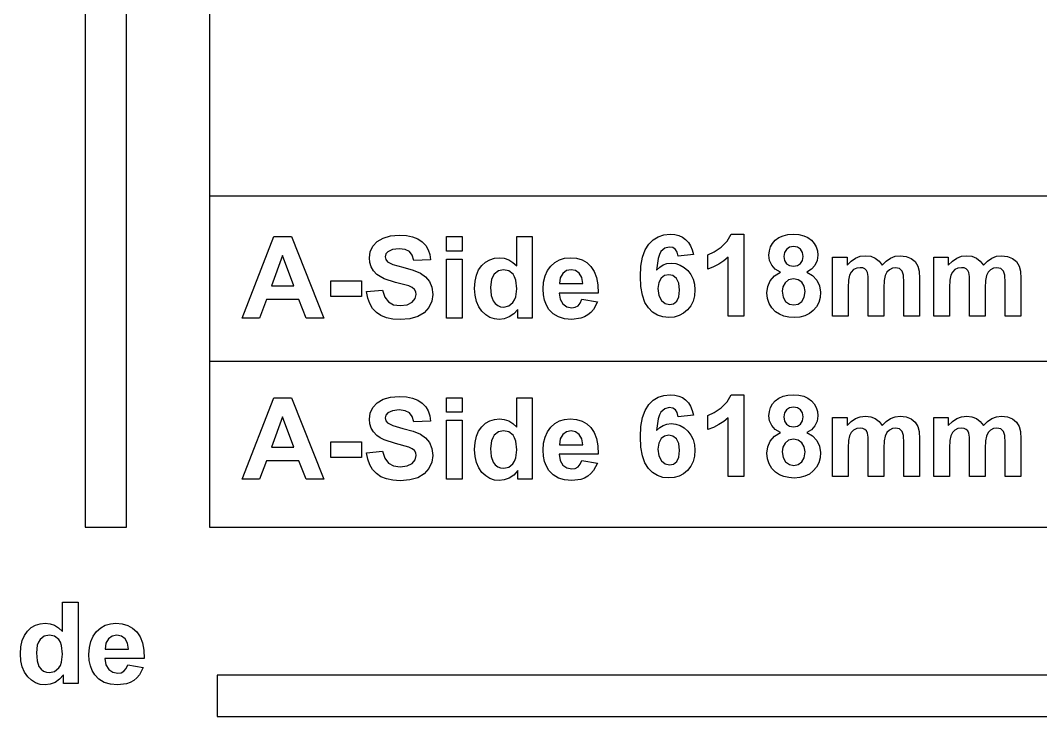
# Model space of a CAD drawing. Header units: metres. Extents: x 298 to 6408, y -126 to 1371.
# Drawn here: x 1237.1 to 1729.3, y -96.1 to 239.9 of the extents above; entities that cross this region are included whole.
import ezdxf

# ---------------------------------------------------------------- set-up
doc = ezdxf.new("R2010")
doc.units = ezdxf.units.M

msp = doc.modelspace()

# ---------------------------------------------------------------- linework, layer by layer
at = {"layer": '618mm x 80mm'}
for p, q in [((1540.27, 131.9), (1542.42, 133.99)), ((1542.42, 133.99), (1544.87, 135.48)), ((1544.87, 135.48), (1547.61, 136.37)), ((1547.61, 136.37), (1550.66, 136.67)), ((1550.66, 136.67), (1552.8, 136.52)), ((1552.8, 136.52), (1554.75, 136.05)), ((1554.75, 136.05), (1556.51, 135.26)), ((1556.51, 135.26), (1558.08, 134.16)), ((1558.08, 134.16), (1559.41, 132.77)), ((1575.26, 130.38), (1578.18, 133.3)), ((1578.18, 133.3), (1580.01, 136.67)), ((1580.01, 136.67), (1586.12, 136.67)), ((1586.12, 136.67), (1586.12, 97.18)), ((1600, 132.27), (1601.35, 133.8)), ((1601.35, 133.8), (1603.05, 135.06)), ((1603.05, 135.06), (1605.07, 135.95)), ((1605.07, 135.95), (1607.41, 136.49)), ((1607.41, 136.49), (1610.08, 136.67)), ((1610.08, 136.67), (1612.73, 136.49)), ((1612.73, 136.49), (1615.06, 135.95)), ((1615.06, 135.95), (1617.08, 135.06)), ((1617.08, 135.06), (1618.79, 133.8)), ((1618.79, 133.8), (1620.14, 132.27)), ((1537.28, 125.61), (1538.53, 129.13)), ((1538.53, 129.13), (1540.27, 131.9)), ((1546.16, 128.33), (1545.41, 126.97)), ((1548, 129.94), (1546.16, 128.33)), ((1550.2, 130.48), (1548, 129.94)), ((1551.83, 130.21), (1550.2, 130.48)), ((1553.13, 129.4), (1551.83, 130.21)), ((1554.04, 128.03), (1553.13, 129.4)), ((1554.52, 126.08), (1554.04, 128.03)), ((1559.41, 132.77), (1560.48, 131.09)), ((1560.48, 131.09), (1561.28, 129.13)), ((1561.28, 129.13), (1561.82, 126.88)), ((1568.85, 126.72), (1571.92, 128.12)), ((1571.92, 128.12), (1575.26, 130.38)), ((1598.28, 126.53), (1598.47, 128.64)), ((1598.47, 128.64), (1599.04, 130.55)), ((1599.04, 130.55), (1600, 132.27)), ((1606.7, 129.4), (1605.73, 127.91)), ((1608.21, 130.37), (1606.7, 129.4)), ((1610.16, 130.69), (1608.21, 130.37)), ((1612.05, 130.37), (1610.16, 130.69)), ((1613.53, 129.42), (1612.05, 130.37)), ((1614.48, 127.93), (1613.53, 129.42)), ((1620.14, 132.27), (1621.11, 130.55)), ((1621.11, 130.55), (1621.69, 128.64)), ((1621.69, 128.64), (1621.88, 126.53)), ((1536.53, 121.34), (1537.28, 125.61)), ((1544.82, 125.02), (1544.08, 119.4)), ((1545.41, 126.97), (1544.82, 125.02)), ((1561.82, 126.88), (1554.52, 126.08)), ((1568.85, 119.88), (1568.85, 126.72)), ((1576.43, 123.79), (1574.08, 122.23)), ((1578.58, 125.59), (1576.43, 123.79)), ((1578.58, 97.18), (1578.58, 125.59)), ((1598.61, 124.06), (1598.28, 126.53)), ((1599.6, 121.8), (1598.61, 124.06)), ((1605.73, 127.91), (1605.41, 125.99)), ((1605.41, 125.99), (1605.73, 123.99)), ((1605.73, 123.99), (1606.69, 122.48)), ((1613.51, 122.49), (1614.48, 124.01)), ((1614.8, 126.02), (1614.48, 127.93)), ((1614.48, 124.01), (1614.8, 126.02)), ((1621.53, 123.95), (1620.46, 121.66)), ((1621.88, 126.53), (1621.53, 123.95)), ((1628.99, 125.67), (1635.94, 125.67)), ((1628.99, 97.18), (1628.99, 125.67)), ((1635.94, 125.67), (1635.94, 121.78)), ((1635.94, 121.78), (1637.9, 123.77)), ((1637.9, 123.77), (1640.03, 125.18)), ((1640.03, 125.18), (1642.34, 126.03)), ((1642.34, 126.03), (1644.82, 126.32)), ((1644.82, 126.32), (1647.38, 126.04)), ((1647.38, 126.04), (1649.57, 125.19)), ((1649.57, 125.19), (1651.4, 123.77)), ((1651.4, 123.77), (1652.87, 121.78)), ((1652.87, 121.78), (1654.82, 123.77)), ((1654.82, 123.77), (1656.92, 125.19)), ((1656.92, 125.19), (1659.17, 126.04)), ((1659.17, 126.04), (1661.56, 126.32)), ((1661.56, 126.32), (1664.46, 126)), ((1664.46, 126), (1666.87, 125.04)), ((1666.87, 125.04), (1668.77, 123.47)), ((1668.77, 123.47), (1670.12, 121.3)), ((1677.85, 125.67), (1684.8, 125.67)), ((1677.85, 97.18), (1677.85, 125.67)), ((1684.8, 125.67), (1684.8, 121.78)), ((1684.8, 121.78), (1686.75, 123.77)), ((1686.75, 123.77), (1688.88, 125.18)), ((1688.88, 125.18), (1691.19, 126.03)), ((1691.19, 126.03), (1693.68, 126.32)), ((1693.68, 126.32), (1696.23, 126.04)), ((1696.23, 126.04), (1698.42, 125.19)), ((1698.42, 125.19), (1700.25, 123.77)), ((1700.25, 123.77), (1701.72, 121.78)), ((1701.72, 121.78), (1703.68, 123.77)), ((1703.68, 123.77), (1705.77, 125.19)), ((1705.77, 125.19), (1708.02, 126.04)), ((1708.02, 126.04), (1710.42, 126.32)), ((1710.42, 126.32), (1713.31, 126)), ((1713.31, 126), (1715.73, 125.04)), ((1715.73, 125.04), (1717.63, 123.47)), ((1717.63, 123.47), (1718.97, 121.3)), ((1536.28, 116.31), (1536.53, 121.34)), ((1544.08, 119.4), (1545.58, 120.85)), ((1545.58, 120.85), (1547.24, 121.89)), ((1547.24, 121.89), (1549.08, 122.51)), ((1549.08, 122.51), (1551.09, 122.72)), ((1551.09, 122.72), (1553.36, 122.5)), ((1553.36, 122.5), (1555.47, 121.82)), ((1555.47, 121.82), (1557.41, 120.7)), ((1557.41, 120.7), (1559.17, 119.13)), ((1559.17, 119.13), (1560.65, 117.2)), ((1571.56, 120.93), (1568.85, 119.88)), ((1574.08, 122.23), (1571.56, 120.93)), ((1601.33, 119.87), (1599.6, 121.8)), ((1600.91, 116.65), (1603.86, 118.4)), ((1603.86, 118.4), (1601.33, 119.87)), ((1606.69, 122.48), (1608.17, 121.53)), ((1608.17, 121.53), (1610.08, 121.22)), ((1610.08, 121.22), (1612.01, 121.54)), ((1612.01, 121.54), (1613.51, 122.49)), ((1618.75, 119.78), (1616.47, 118.4)), ((1616.47, 118.4), (1619.35, 116.79)), ((1620.46, 121.66), (1618.75, 119.78)), ((1637.94, 118.46), (1637.14, 116.9)), ((1639.13, 119.61), (1637.94, 118.46)), ((1640.62, 120.31), (1639.13, 119.61)), ((1642.27, 120.55), (1640.62, 120.31)), ((1643.57, 120.4), (1642.27, 120.55)), ((1644.57, 119.96), (1643.57, 120.4)), ((1645.3, 119.21), (1644.57, 119.96)), ((1645.81, 118.16), (1645.3, 119.21)), ((1646.12, 116.22), (1645.81, 118.16)), ((1655.18, 118.39), (1654.37, 116.75)), ((1656.38, 119.58), (1655.18, 118.39)), ((1657.83, 120.31), (1656.38, 119.58)), ((1659.36, 120.55), (1657.83, 120.31)), ((1661.25, 120.15), (1659.36, 120.55)), ((1662.58, 118.94), (1661.25, 120.15)), ((1663.17, 116.95), (1662.58, 118.94)), ((1670.12, 121.3), (1670.7, 118.91)), ((1670.7, 118.91), (1670.9, 115.4)), ((1686.79, 118.46), (1685.99, 116.9)), ((1687.99, 119.61), (1686.79, 118.46)), ((1689.47, 120.31), (1687.99, 119.61)), ((1691.13, 120.55), (1689.47, 120.31)), ((1692.42, 120.4), (1691.13, 120.55)), ((1693.42, 119.96), (1692.42, 120.4)), ((1694.15, 119.21), (1693.42, 119.96)), ((1694.67, 118.16), (1694.15, 119.21)), ((1694.97, 116.22), (1694.67, 118.16)), ((1704.04, 118.39), (1703.23, 116.75)), ((1705.24, 119.58), (1704.04, 118.39)), ((1706.68, 120.31), (1705.24, 119.58)), ((1708.22, 120.55), (1706.68, 120.31)), ((1710.11, 120.15), (1708.22, 120.55)), ((1711.44, 118.94), (1710.11, 120.15)), ((1712.02, 116.95), (1711.44, 118.94)), ((1718.97, 121.3), (1719.56, 118.91)), ((1719.56, 118.91), (1719.75, 115.4)), ((1536.52, 111.41), (1536.28, 116.31)), ((1545.1, 113.36), (1544.73, 110.43)), ((1546.23, 115.47), (1545.1, 113.36)), ((1547.9, 116.74), (1546.23, 115.47)), ((1549.91, 117.17), (1547.9, 116.74)), ((1551.97, 116.72), (1549.91, 117.17)), ((1553.66, 115.38), (1551.97, 116.72)), ((1554.79, 113.09), (1553.66, 115.38)), ((1560.65, 117.2), (1561.7, 115.01)), ((1561.7, 115.01), (1562.33, 112.56)), ((1597.68, 111.48), (1598.87, 114.28)), ((1598.87, 114.28), (1600.91, 116.65)), ((1606.07, 113.28), (1605.05, 111.29)), ((1607.78, 114.71), (1606.07, 113.28)), ((1610.19, 115.18), (1607.78, 114.71)), ((1612.37, 114.76), (1610.19, 115.18)), ((1614.13, 113.51), (1612.37, 114.76)), ((1615.3, 111.56), (1614.13, 113.51)), ((1619.35, 116.79), (1621.44, 114.57)), ((1621.44, 114.57), (1622.72, 111.85)), ((1636.68, 114.55), (1636.53, 111.03)), ((1637.14, 116.9), (1636.68, 114.55)), ((1646.22, 112.8), (1646.12, 116.22)), ((1653.91, 114.35), (1653.76, 110.86)), ((1654.37, 116.75), (1653.91, 114.35)), ((1663.36, 113.47), (1663.17, 116.95)), ((1663.36, 97.18), (1663.36, 113.47)), ((1670.9, 115.4), (1670.9, 97.18)), ((1685.54, 114.55), (1685.39, 111.03)), ((1685.99, 116.9), (1685.54, 114.55)), ((1695.07, 112.8), (1694.97, 116.22)), ((1702.76, 114.35), (1702.61, 110.86)), ((1703.23, 116.75), (1702.76, 114.35)), ((1712.21, 113.47), (1712.02, 116.95)), ((1712.21, 97.18), (1712.21, 113.47)), ((1719.75, 115.4), (1719.75, 97.18)), ((1537.24, 107.25), (1536.52, 111.41)), ((1544.73, 110.43), (1545.15, 107.18)), ((1555.16, 109.76), (1554.79, 113.09)), ((1554.82, 106.56), (1555.16, 109.76)), ((1562.54, 109.84), (1562.32, 106.98)), ((1562.33, 112.56), (1562.54, 109.84)), ((1597.28, 108.42), (1597.68, 111.48)), ((1597.55, 105.68), (1597.28, 108.42)), ((1605.05, 111.29), (1604.71, 109.15)), ((1604.71, 109.15), (1605.11, 106.38)), ((1615.69, 109.07), (1615.3, 111.56)), ((1615.31, 106.27), (1615.69, 109.07)), ((1622.72, 111.85), (1623.15, 108.74)), ((1623.15, 108.74), (1622.93, 106.15)), ((1636.53, 111.03), (1636.53, 97.18)), ((1646.22, 97.18), (1646.22, 112.8)), ((1653.76, 110.86), (1653.76, 97.18)), ((1685.39, 111.03), (1685.39, 97.18)), ((1695.07, 97.18), (1695.07, 112.8)), ((1702.61, 110.86), (1702.61, 97.18)), ((1538.44, 103.82), (1537.24, 107.25)), ((1540.11, 101.14), (1538.44, 103.82)), ((1545.15, 107.18), (1546.42, 104.76)), ((1546.42, 104.76), (1548.23, 103.26)), ((1552.2, 103.17), (1553.77, 104.4)), ((1553.77, 104.4), (1554.82, 106.56)), ((1561.66, 104.41), (1560.55, 102.13)), ((1562.32, 106.98), (1561.66, 104.41)), ((1598.34, 103.25), (1597.55, 105.68)), ((1605.11, 106.38), (1606.31, 104.29)), ((1606.31, 104.29), (1608.11, 102.98)), ((1612.43, 102.97), (1614.16, 104.22)), ((1614.16, 104.22), (1615.31, 106.27)), ((1622.28, 103.81), (1621.19, 101.72)), ((1622.93, 106.15), (1622.28, 103.81)), ((1542.16, 99.11), (1540.11, 101.14)), ((1544.48, 97.67), (1542.16, 99.11)), ((1548.23, 103.26), (1550.28, 102.76)), ((1550.28, 102.76), (1552.2, 103.17)), ((1557.1, 98.56), (1554.96, 97.42)), ((1559, 100.16), (1557.1, 98.56)), ((1560.55, 102.13), (1559, 100.16)), ((1599.65, 101.12), (1598.34, 103.25)), ((1601.5, 99.3), (1599.65, 101.12)), ((1603.39, 98.07), (1601.5, 99.3)), ((1608.11, 102.98), (1610.29, 102.55)), ((1610.29, 102.55), (1612.43, 102.97)), ((1619.67, 99.89), (1617.79, 98.4)), ((1621.19, 101.72), (1619.67, 99.89)), ((1547.06, 96.8), (1544.48, 97.67)), ((1549.91, 96.51), (1547.06, 96.8)), ((1552.56, 96.74), (1549.91, 96.51)), ((1554.96, 97.42), (1552.56, 96.74)), ((1586.12, 97.18), (1578.58, 97.18)), ((1605.51, 97.19), (1603.39, 98.07)), ((1607.86, 96.66), (1605.51, 97.19)), ((1610.43, 96.48), (1607.86, 96.66)), ((1613.17, 96.7), (1610.43, 96.48)), ((1615.62, 97.34), (1613.17, 96.7)), ((1617.79, 98.4), (1615.62, 97.34)), ((1636.53, 97.18), (1628.99, 97.18)), ((1653.76, 97.18), (1646.22, 97.18)), ((1670.9, 97.18), (1663.36, 97.18)), ((1685.39, 97.18), (1677.85, 97.18)), ((1702.61, 97.18), (1695.07, 97.18)), ((1719.75, 97.18), (1712.21, 97.18)), ((1547.61, 58.94), (1550.66, 59.24)), ((1550.66, 59.24), (1552.8, 59.09)), ((1552.8, 59.09), (1554.75, 58.62)), ((1578.18, 55.87), (1580.01, 59.24)), ((1580.01, 59.24), (1586.12, 59.24)), ((1586.12, 59.24), (1586.12, 19.75)), ((1607.41, 59.06), (1610.08, 59.24)), ((1610.08, 59.24), (1612.73, 59.06)), ((1538.53, 51.7), (1540.27, 54.47)), ((1540.27, 54.47), (1542.42, 56.56)), ((1542.42, 56.56), (1544.87, 58.05)), ((1544.87, 58.05), (1547.61, 58.94)), ((1554.75, 58.62), (1556.51, 57.83)), ((1556.51, 57.83), (1558.08, 56.73)), ((1558.08, 56.73), (1559.41, 55.34)), ((1559.41, 55.34), (1560.48, 53.66)), ((1575.26, 52.95), (1578.18, 55.87)), ((1599.04, 53.12), (1600, 54.84)), ((1600, 54.84), (1601.35, 56.37)), ((1601.35, 56.37), (1603.05, 57.63)), ((1603.05, 57.63), (1605.07, 58.52)), ((1605.07, 58.52), (1607.41, 59.06)), ((1612.73, 59.06), (1615.06, 58.52)), ((1615.06, 58.52), (1617.08, 57.63)), ((1617.08, 57.63), (1618.79, 56.37)), ((1618.79, 56.37), (1620.14, 54.84)), ((1620.14, 54.84), (1621.11, 53.12)), ((1537.28, 48.18), (1538.53, 51.7)), ((1545.41, 49.54), (1544.82, 47.59)), ((1546.16, 50.9), (1545.41, 49.54)), ((1548, 52.51), (1546.16, 50.9)), ((1550.2, 53.05), (1548, 52.51)), ((1551.83, 52.78), (1550.2, 53.05)), ((1553.13, 51.97), (1551.83, 52.78)), ((1554.04, 50.6), (1553.13, 51.97)), ((1554.52, 48.65), (1554.04, 50.6)), ((1561.82, 49.45), (1554.52, 48.65)), ((1560.48, 53.66), (1561.28, 51.7)), ((1561.28, 51.7), (1561.82, 49.45)), ((1568.85, 49.29), (1571.92, 50.69)), ((1568.85, 42.45), (1568.85, 49.29)), ((1571.92, 50.69), (1575.26, 52.95)), ((1598.28, 49.1), (1598.47, 51.21)), ((1598.47, 51.21), (1599.04, 53.12)), ((1605.73, 50.48), (1605.41, 48.56)), ((1606.7, 51.97), (1605.73, 50.48)), ((1608.21, 52.94), (1606.7, 51.97)), ((1610.16, 53.26), (1608.21, 52.94)), ((1612.05, 52.94), (1610.16, 53.26)), ((1613.53, 51.99), (1612.05, 52.94)), ((1614.48, 50.5), (1613.53, 51.99)), ((1614.8, 48.59), (1614.48, 50.5)), ((1621.11, 53.12), (1621.69, 51.21)), ((1621.69, 51.21), (1621.88, 49.1)), ((1536.53, 43.91), (1537.28, 48.18)), ((1544.82, 47.59), (1544.08, 41.97)), ((1545.58, 43.42), (1547.24, 44.46)), ((1547.24, 44.46), (1549.08, 45.08)), ((1549.08, 45.08), (1551.09, 45.29)), ((1551.09, 45.29), (1553.36, 45.07)), ((1553.36, 45.07), (1555.47, 44.39)), ((1555.47, 44.39), (1557.41, 43.27)), ((1574.08, 44.8), (1571.56, 43.5)), ((1576.43, 46.36), (1574.08, 44.8)), ((1578.58, 48.16), (1576.43, 46.36)), ((1578.58, 19.75), (1578.58, 48.16)), ((1598.61, 46.63), (1598.28, 49.1)), ((1599.6, 44.37), (1598.61, 46.63)), ((1601.33, 42.44), (1599.6, 44.37)), ((1605.41, 48.56), (1605.73, 46.56)), ((1605.73, 46.56), (1606.69, 45.05)), ((1606.69, 45.05), (1608.17, 44.1)), ((1612.01, 44.11), (1613.51, 45.06)), ((1613.51, 45.06), (1614.48, 46.58)), ((1614.48, 46.58), (1614.8, 48.59)), ((1621.53, 46.52), (1620.46, 44.23)), ((1621.88, 49.1), (1621.53, 46.52)), ((1628.99, 48.24), (1635.94, 48.24)), ((1628.99, 19.75), (1628.99, 48.24)), ((1635.94, 48.24), (1635.94, 44.35)), ((1635.94, 44.35), (1637.9, 46.34)), ((1637.9, 46.34), (1640.03, 47.75)), ((1640.03, 47.75), (1642.34, 48.6)), ((1642.34, 48.6), (1644.82, 48.89)), ((1644.82, 48.89), (1647.38, 48.61)), ((1647.38, 48.61), (1649.57, 47.76)), ((1649.57, 47.76), (1651.4, 46.34)), ((1651.4, 46.34), (1652.87, 44.35)), ((1652.87, 44.35), (1654.82, 46.34)), ((1654.82, 46.34), (1656.92, 47.76)), ((1656.92, 47.76), (1659.17, 48.61)), ((1659.17, 48.61), (1661.56, 48.89)), ((1661.56, 48.89), (1664.46, 48.57)), ((1664.46, 48.57), (1666.87, 47.61)), ((1666.87, 47.61), (1668.77, 46.04)), ((1668.77, 46.04), (1670.12, 43.87)), ((1677.85, 48.24), (1684.8, 48.24)), ((1677.85, 19.75), (1677.85, 48.24)), ((1684.8, 48.24), (1684.8, 44.35)), ((1684.8, 44.35), (1686.75, 46.34)), ((1686.75, 46.34), (1688.88, 47.75)), ((1688.88, 47.75), (1691.19, 48.6)), ((1691.19, 48.6), (1693.68, 48.89)), ((1693.68, 48.89), (1696.23, 48.61)), ((1696.23, 48.61), (1698.42, 47.76)), ((1698.42, 47.76), (1700.25, 46.34)), ((1700.25, 46.34), (1701.72, 44.35)), ((1701.72, 44.35), (1703.68, 46.34)), ((1703.68, 46.34), (1705.77, 47.76)), ((1705.77, 47.76), (1708.02, 48.61)), ((1708.02, 48.61), (1710.42, 48.89)), ((1710.42, 48.89), (1713.31, 48.57)), ((1713.31, 48.57), (1715.73, 47.61)), ((1715.73, 47.61), (1717.63, 46.04)), ((1717.63, 46.04), (1718.97, 43.87)), ((1536.28, 38.88), (1536.53, 43.91)), ((1544.08, 41.97), (1545.58, 43.42)), ((1549.91, 39.74), (1547.9, 39.31)), ((1551.97, 39.29), (1549.91, 39.74)), ((1557.41, 43.27), (1559.17, 41.7)), ((1559.17, 41.7), (1560.65, 39.77)), ((1560.65, 39.77), (1561.7, 37.58)), ((1571.56, 43.5), (1568.85, 42.45)), ((1600.91, 39.22), (1603.86, 40.97)), ((1603.86, 40.97), (1601.33, 42.44)), ((1608.17, 44.1), (1610.08, 43.79)), ((1610.08, 43.79), (1612.01, 44.11)), ((1618.75, 42.35), (1616.47, 40.97)), ((1616.47, 40.97), (1619.35, 39.36)), ((1620.46, 44.23), (1618.75, 42.35)), ((1637.14, 39.47), (1636.68, 37.12)), ((1637.94, 41.03), (1637.14, 39.47)), ((1639.13, 42.18), (1637.94, 41.03)), ((1640.62, 42.88), (1639.13, 42.18)), ((1642.27, 43.12), (1640.62, 42.88)), ((1643.57, 42.97), (1642.27, 43.12)), ((1644.57, 42.53), (1643.57, 42.97)), ((1645.3, 41.78), (1644.57, 42.53)), ((1645.81, 40.73), (1645.3, 41.78)), ((1646.12, 38.79), (1645.81, 40.73)), ((1655.18, 40.96), (1654.37, 39.32)), ((1656.38, 42.15), (1655.18, 40.96)), ((1657.83, 42.88), (1656.38, 42.15)), ((1659.36, 43.12), (1657.83, 42.88)), ((1661.25, 42.72), (1659.36, 43.12)), ((1662.58, 41.51), (1661.25, 42.72)), ((1663.17, 39.52), (1662.58, 41.51)), ((1663.36, 36.04), (1663.17, 39.52)), ((1670.12, 43.87), (1670.7, 41.48)), ((1670.7, 41.48), (1670.9, 37.97)), ((1685.99, 39.47), (1685.54, 37.12)), ((1686.79, 41.03), (1685.99, 39.47)), ((1687.99, 42.18), (1686.79, 41.03)), ((1689.47, 42.88), (1687.99, 42.18)), ((1691.13, 43.12), (1689.47, 42.88)), ((1692.42, 42.97), (1691.13, 43.12)), ((1693.42, 42.53), (1692.42, 42.97)), ((1694.15, 41.78), (1693.42, 42.53)), ((1694.67, 40.73), (1694.15, 41.78)), ((1694.97, 38.79), (1694.67, 40.73)), ((1704.04, 40.96), (1703.23, 39.32)), ((1705.24, 42.15), (1704.04, 40.96)), ((1706.68, 42.88), (1705.24, 42.15)), ((1708.22, 43.12), (1706.68, 42.88)), ((1710.11, 42.72), (1708.22, 43.12)), ((1711.44, 41.51), (1710.11, 42.72)), ((1712.02, 39.52), (1711.44, 41.51)), ((1712.21, 36.04), (1712.02, 39.52)), ((1718.97, 43.87), (1719.56, 41.48)), ((1719.56, 41.48), (1719.75, 37.97)), ((1536.52, 33.98), (1536.28, 38.88)), ((1545.1, 35.93), (1544.73, 33)), ((1546.23, 38.04), (1545.1, 35.93)), ((1547.9, 39.31), (1546.23, 38.04)), ((1553.66, 37.95), (1551.97, 39.29)), ((1554.79, 35.66), (1553.66, 37.95)), ((1555.16, 32.33), (1554.79, 35.66)), ((1561.7, 37.58), (1562.33, 35.13)), ((1562.33, 35.13), (1562.54, 32.41)), ((1597.68, 34.05), (1598.87, 36.85)), ((1598.87, 36.85), (1600.91, 39.22)), ((1606.07, 35.85), (1605.05, 33.86)), ((1607.78, 37.28), (1606.07, 35.85)), ((1610.19, 37.75), (1607.78, 37.28)), ((1612.37, 37.33), (1610.19, 37.75)), ((1614.13, 36.08), (1612.37, 37.33)), ((1615.3, 34.13), (1614.13, 36.08)), ((1619.35, 39.36), (1621.44, 37.14)), ((1621.44, 37.14), (1622.72, 34.42)), ((1636.68, 37.12), (1636.53, 33.6)), ((1646.22, 35.37), (1646.12, 38.79)), ((1646.22, 19.75), (1646.22, 35.37)), ((1653.91, 36.92), (1653.76, 33.43)), ((1654.37, 39.32), (1653.91, 36.92)), ((1663.36, 19.75), (1663.36, 36.04)), ((1670.9, 37.97), (1670.9, 19.75)), ((1685.54, 37.12), (1685.39, 33.6)), ((1695.07, 35.37), (1694.97, 38.79)), ((1695.07, 19.75), (1695.07, 35.37)), ((1702.76, 36.92), (1702.61, 33.43)), ((1703.23, 39.32), (1702.76, 36.92)), ((1712.21, 19.75), (1712.21, 36.04)), ((1719.75, 37.97), (1719.75, 19.75)), ((1537.24, 29.82), (1536.52, 33.98)), ((1538.44, 26.39), (1537.24, 29.82)), ((1544.73, 33), (1545.15, 29.75)), ((1545.15, 29.75), (1546.42, 27.33)), ((1554.82, 29.13), (1555.16, 32.33)), ((1562.32, 29.55), (1561.66, 26.98)), ((1562.54, 32.41), (1562.32, 29.55)), ((1597.28, 30.99), (1597.68, 34.05)), ((1597.55, 28.25), (1597.28, 30.99)), ((1605.05, 33.86), (1604.71, 31.72)), ((1604.71, 31.72), (1605.11, 28.95)), ((1615.69, 31.64), (1615.3, 34.13)), ((1615.31, 28.84), (1615.69, 31.64)), ((1622.72, 34.42), (1623.15, 31.31)), ((1623.15, 31.31), (1622.93, 28.72)), ((1636.53, 33.6), (1636.53, 19.75)), ((1653.76, 33.43), (1653.76, 19.75)), ((1685.39, 33.6), (1685.39, 19.75)), ((1702.61, 33.43), (1702.61, 19.75)), ((1540.11, 23.71), (1538.44, 26.39)), ((1546.42, 27.33), (1548.23, 25.83)), ((1548.23, 25.83), (1550.28, 25.33)), ((1550.28, 25.33), (1552.2, 25.74)), ((1552.2, 25.74), (1553.77, 26.97)), ((1553.77, 26.97), (1554.82, 29.13)), ((1560.55, 24.7), (1559, 22.73)), ((1561.66, 26.98), (1560.55, 24.7)), ((1598.34, 25.82), (1597.55, 28.25)), ((1599.65, 23.69), (1598.34, 25.82)), ((1605.11, 28.95), (1606.31, 26.86)), ((1606.31, 26.86), (1608.11, 25.55)), ((1608.11, 25.55), (1610.29, 25.12)), ((1610.29, 25.12), (1612.43, 25.54)), ((1612.43, 25.54), (1614.16, 26.79)), ((1614.16, 26.79), (1615.31, 28.84)), ((1622.28, 26.38), (1621.19, 24.29)), ((1622.93, 28.72), (1622.28, 26.38)), ((1542.16, 21.68), (1540.11, 23.71)), ((1544.48, 20.24), (1542.16, 21.68)), ((1547.06, 19.37), (1544.48, 20.24)), ((1554.96, 19.99), (1552.56, 19.31)), ((1557.1, 21.13), (1554.96, 19.99)), ((1559, 22.73), (1557.1, 21.13)), ((1586.12, 19.75), (1578.58, 19.75)), ((1601.5, 21.87), (1599.65, 23.69)), ((1603.39, 20.64), (1601.5, 21.87)), ((1605.51, 19.76), (1603.39, 20.64)), ((1607.86, 19.23), (1605.51, 19.76)), ((1615.62, 19.91), (1613.17, 19.27)), ((1617.79, 20.97), (1615.62, 19.91)), ((1619.67, 22.46), (1617.79, 20.97)), ((1621.19, 24.29), (1619.67, 22.46)), ((1636.53, 19.75), (1628.99, 19.75)), ((1653.76, 19.75), (1646.22, 19.75)), ((1670.9, 19.75), (1663.36, 19.75)), ((1685.39, 19.75), (1677.85, 19.75)), ((1702.61, 19.75), (1695.07, 19.75)), ((1719.75, 19.75), (1712.21, 19.75)), ((1549.91, 19.08), (1547.06, 19.37)), ((1552.56, 19.31), (1549.91, 19.08)), ((1610.43, 19.05), (1607.86, 19.23)), ((1613.17, 19.27), (1610.43, 19.05))]:
    msp.add_line(p, q, dxfattribs=at)
at = {"layer": 'A-Side'}
for p, q in [((1344.13, 96.22), (1359.45, 135.55)), ((1359.45, 135.55), (1367.85, 135.55)), ((1367.85, 135.55), (1383.6, 96.22)), ((1407.22, 130.87), (1409.3, 133.17)), ((1409.3, 133.17), (1412.13, 134.85)), ((1412.13, 134.85), (1415.67, 135.88)), ((1415.67, 135.88), (1419.87, 136.22)), ((1419.87, 136.22), (1423.34, 136.01)), ((1423.34, 136.01), (1426.36, 135.41)), ((1426.36, 135.41), (1428.92, 134.39)), ((1428.92, 134.39), (1431.02, 132.97)), ((1431.02, 132.97), (1432.66, 131.21)), ((1442.7, 128.57), (1442.7, 135.55)), ((1442.7, 135.55), (1450.24, 135.55)), ((1450.24, 135.55), (1450.24, 128.57)), ((1476.56, 121.38), (1476.56, 135.55)), ((1476.56, 135.55), (1484.09, 135.55)), ((1484.09, 135.55), (1484.09, 96.22)), ((1405.52, 125.25), (1405.94, 128.15)), ((1405.94, 128.15), (1407.22, 130.87)), ((1414.37, 128.22), (1413.42, 127.16)), ((1416.7, 129.29), (1414.37, 128.22)), ((1419.79, 129.64), (1416.7, 129.29)), ((1422.72, 129.31), (1419.79, 129.64)), ((1424.82, 128.32), (1422.72, 129.31)), ((1426.2, 126.56), (1424.82, 128.32)), ((1432.66, 131.21), (1433.87, 129.18)), ((1433.87, 129.18), (1434.63, 126.88)), ((1450.24, 128.57), (1442.7, 128.57)), ((1363.56, 126.37), (1358.25, 111.78)), ((1368.98, 111.78), (1363.56, 126.37)), ((1405.74, 123), (1405.52, 125.25)), ((1413.42, 127.16), (1413.11, 125.78)), ((1413.11, 125.78), (1413.4, 124.49)), ((1413.4, 124.49), (1414.29, 123.39)), ((1414.29, 123.39), (1416.86, 122.11)), ((1427, 123.96), (1426.2, 126.56)), ((1434.95, 124.31), (1427, 123.96)), ((1434.63, 126.88), (1434.95, 124.31)), ((1442.7, 96.22), (1442.7, 124.71)), ((1442.7, 124.71), (1450.24, 124.71)), ((1450.24, 124.71), (1450.24, 96.22)), ((1459.68, 121.58), (1461.5, 123.23)), ((1461.5, 123.23), (1463.54, 124.41)), ((1463.54, 124.41), (1465.8, 125.12)), ((1465.8, 125.12), (1468.29, 125.35)), ((1468.29, 125.35), (1470.6, 125.1)), ((1470.6, 125.1), (1472.75, 124.36)), ((1472.75, 124.36), (1474.73, 123.12)), ((1474.73, 123.12), (1476.56, 121.38)), ((1493.03, 121.34), (1495, 123.1)), ((1495, 123.1), (1497.22, 124.35)), ((1497.22, 124.35), (1499.68, 125.1)), ((1499.68, 125.1), (1502.39, 125.35)), ((1502.39, 125.35), (1505.4, 125.09)), ((1505.4, 125.09), (1508.08, 124.3)), ((1508.08, 124.3), (1510.42, 122.99)), ((1406.42, 120.93), (1405.74, 123)), ((1407.55, 119.04), (1406.42, 120.93)), ((1409.14, 117.33), (1407.55, 119.04)), ((1416.86, 122.11), (1421.59, 120.76)), ((1421.59, 120.76), (1426.63, 119.37)), ((1426.63, 119.37), (1430.16, 117.93)), ((1457.13, 116.95), (1458.19, 119.48)), ((1458.19, 119.48), (1459.68, 121.58)), ((1467.81, 119.05), (1465.78, 117.45)), ((1470.28, 119.58), (1467.81, 119.05)), ((1472.79, 119.04), (1470.28, 119.58)), ((1474.81, 117.42), (1472.79, 119.04)), ((1490.25, 116.56), (1491.41, 119.14)), ((1491.41, 119.14), (1493.03, 121.34)), ((1500.59, 119.14), (1498.77, 117.79)), ((1502.85, 119.58), (1500.59, 119.14)), ((1504.98, 119.16), (1502.85, 119.58)), ((1506.76, 117.88), (1504.98, 119.16)), ((1510.42, 122.99), (1512.42, 121.15)), ((1512.42, 121.15), (1514.02, 118.78)), ((1514.02, 118.78), (1515.14, 115.84)), ((1386.9, 106.71), (1386.9, 114.25)), ((1386.9, 114.25), (1401.71, 114.25)), ((1401.71, 114.25), (1401.71, 106.71)), ((1410.66, 116.22), (1409.14, 117.33)), ((1412.67, 115.2), (1410.66, 116.22)), ((1418.1, 113.44), (1412.67, 115.2)), ((1424.46, 111.72), (1418.1, 113.44)), ((1430.16, 117.93), (1432.63, 116.2)), ((1432.63, 116.2), (1434.5, 113.94)), ((1434.5, 113.94), (1435.68, 111.1)), ((1456.27, 110.57), (1456.49, 113.97)), ((1456.49, 113.97), (1457.13, 116.95)), ((1464.43, 114.79), (1463.97, 111.08)), ((1464.99, 116.25), (1464.43, 114.79)), ((1465.78, 117.45), (1464.99, 116.25)), ((1475.59, 116.17), (1474.81, 117.42)), ((1476.14, 114.58), (1475.59, 116.17)), ((1476.58, 110.36), (1476.14, 114.58)), ((1489.33, 110.25), (1489.56, 113.6)), ((1489.56, 113.6), (1490.25, 116.56)), ((1497.57, 115.67), (1497.19, 112.9)), ((1498.77, 117.79), (1497.57, 115.67)), ((1507.99, 115.78), (1506.76, 117.88)), ((1508.45, 112.9), (1507.99, 115.78)), ((1515.14, 115.84), (1515.78, 112.34)), ((1358.25, 111.78), (1368.98, 111.78)), ((1404.09, 109.01), (1411.82, 109.77)), ((1404.68, 105.91), (1404.09, 109.01)), ((1411.82, 109.77), (1412.88, 106.39)), ((1426.19, 110.94), (1424.46, 111.72)), ((1427.31, 110.02), (1426.19, 110.94)), ((1427.93, 108.94), (1427.31, 110.02)), ((1428.13, 107.65), (1427.93, 108.94)), ((1435.68, 111.1), (1436.07, 107.67)), ((1456.49, 107.22), (1456.27, 110.57)), ((1463.97, 111.08), (1464.29, 107.15)), ((1476.13, 106.5), (1476.58, 110.36)), ((1489.5, 107.41), (1489.33, 110.25)), ((1515.94, 108.29), (1497.05, 108.29)), ((1497.05, 108.29), (1497.55, 105.31)), ((1497.19, 112.9), (1508.45, 112.9)), ((1515.78, 112.34), (1515.94, 108.29)), ((1355.8, 105.15), (1352.56, 96.22)), ((1371.53, 105.15), (1355.8, 105.15)), ((1374.96, 96.22), (1371.53, 105.15)), ((1401.71, 106.71), (1386.9, 106.71)), ((1405.68, 103.2), (1404.68, 105.91)), ((1412.88, 106.39), (1414.65, 104.05)), ((1414.65, 104.05), (1417.16, 102.68)), ((1423.77, 102.63), (1426.19, 103.85)), ((1426.19, 103.85), (1427.65, 105.61)), ((1427.65, 105.61), (1428.13, 107.65)), ((1435.6, 104.4), (1434.19, 101.34)), ((1436.07, 107.67), (1435.6, 104.4)), ((1457.15, 104.27), (1456.49, 107.22)), ((1458.24, 101.7), (1457.15, 104.27)), ((1464.29, 107.15), (1465.23, 104.48)), ((1465.23, 104.48), (1466.24, 103.19)), ((1472.74, 102.08), (1474.76, 103.74)), ((1474.76, 103.74), (1475.56, 104.99)), ((1475.56, 104.99), (1476.13, 106.5)), ((1490.03, 104.83), (1489.5, 107.41)), ((1490.91, 102.5), (1490.03, 104.83)), ((1497.55, 105.31), (1498.88, 103.07)), ((1506.2, 102.17), (1507.26, 103.43)), ((1507.26, 103.43), (1508.02, 105.29)), ((1508.02, 105.29), (1515.54, 104.02)), ((1515.54, 104.02), (1513.67, 100.39)), ((1407.07, 100.89), (1405.68, 103.2)), ((1408.87, 98.97), (1407.07, 100.89)), ((1411.08, 97.46), (1408.87, 98.97)), ((1417.16, 102.68), (1420.4, 102.23)), ((1420.4, 102.23), (1423.77, 102.63)), ((1431.93, 98.77), (1428.88, 96.96)), ((1434.19, 101.34), (1431.93, 98.77)), ((1459.77, 99.53), (1458.24, 101.7)), ((1461.61, 97.8), (1459.77, 99.53)), ((1466.24, 103.19), (1467.42, 102.27)), ((1467.42, 102.27), (1468.79, 101.71)), ((1468.79, 101.71), (1470.33, 101.53)), ((1470.33, 101.53), (1472.74, 102.08)), ((1477.09, 100.4), (1475.19, 98.27)), ((1477.09, 96.22), (1477.09, 100.4)), ((1492.14, 100.43), (1490.91, 102.5)), ((1494.17, 98.31), (1492.14, 100.43)), ((1498.88, 103.07), (1500.83, 101.67)), ((1500.83, 101.67), (1503.22, 101.21)), ((1503.22, 101.21), (1504.85, 101.45)), ((1504.85, 101.45), (1506.2, 102.17)), ((1512.42, 98.94), (1510.96, 97.73)), ((1513.67, 100.39), (1512.42, 98.94)), ((1352.56, 96.22), (1344.13, 96.22)), ((1383.6, 96.22), (1374.96, 96.22)), ((1413.73, 96.38), (1411.08, 97.46)), ((1416.81, 95.74), (1413.73, 96.38)), ((1420.32, 95.52), (1416.81, 95.74)), ((1425.03, 95.88), (1420.32, 95.52)), ((1428.88, 96.96), (1425.03, 95.88)), ((1450.24, 96.22), (1442.7, 96.22)), ((1463.63, 96.56), (1461.61, 97.8)), ((1465.82, 95.82), (1463.63, 96.56)), ((1468.19, 95.57), (1465.82, 95.82)), ((1470.59, 95.87), (1468.19, 95.57)), ((1472.97, 96.77), (1470.59, 95.87)), ((1475.19, 98.27), (1472.97, 96.77)), ((1484.09, 96.22), (1477.09, 96.22)), ((1496.68, 96.79), (1494.17, 98.31)), ((1499.67, 95.88), (1496.68, 96.79)), ((1503.14, 95.57), (1499.67, 95.88)), ((1507.44, 96.11), (1503.14, 95.57)), ((1509.3, 96.79), (1507.44, 96.11)), ((1510.96, 97.73), (1509.3, 96.79)), ((1344.13, 18.45), (1359.45, 57.78)), ((1359.45, 57.78), (1367.85, 57.78)), ((1367.85, 57.78), (1383.6, 18.45)), ((1407.22, 53.1), (1409.3, 55.4)), ((1409.3, 55.4), (1412.13, 57.08)), ((1412.13, 57.08), (1415.67, 58.11)), ((1415.67, 58.11), (1419.87, 58.45)), ((1419.87, 58.45), (1423.34, 58.24)), ((1423.34, 58.24), (1426.36, 57.64)), ((1426.36, 57.64), (1428.92, 56.62)), ((1428.92, 56.62), (1431.02, 55.2)), ((1431.02, 55.2), (1432.66, 53.44)), ((1442.7, 50.8), (1442.7, 57.78)), ((1442.7, 57.78), (1450.24, 57.78)), ((1450.24, 57.78), (1450.24, 50.8)), ((1476.56, 43.61), (1476.56, 57.78)), ((1476.56, 57.78), (1484.09, 57.78)), ((1484.09, 57.78), (1484.09, 18.45)), ((1405.52, 47.48), (1405.94, 50.38)), ((1405.94, 50.38), (1407.22, 53.1)), ((1413.42, 49.39), (1413.11, 48.01)), ((1414.37, 50.45), (1413.42, 49.39)), ((1416.7, 51.52), (1414.37, 50.45)), ((1419.79, 51.87), (1416.7, 51.52)), ((1422.72, 51.54), (1419.79, 51.87)), ((1424.82, 50.55), (1422.72, 51.54)), ((1426.2, 48.79), (1424.82, 50.55)), ((1432.66, 53.44), (1433.87, 51.41)), ((1433.87, 51.41), (1434.63, 49.11)), ((1450.24, 50.8), (1442.7, 50.8)), ((1363.56, 48.6), (1358.25, 34.01)), ((1368.98, 34.01), (1363.56, 48.6)), ((1405.74, 45.23), (1405.52, 47.48)), ((1406.42, 43.16), (1405.74, 45.23)), ((1413.11, 48.01), (1413.4, 46.72)), ((1413.4, 46.72), (1414.29, 45.62)), ((1414.29, 45.62), (1416.86, 44.34)), ((1416.86, 44.34), (1421.59, 42.99)), ((1427, 46.19), (1426.2, 48.79)), ((1434.95, 46.54), (1427, 46.19)), ((1434.63, 49.11), (1434.95, 46.54)), ((1442.7, 18.45), (1442.7, 46.94)), ((1442.7, 46.94), (1450.24, 46.94)), ((1450.24, 46.94), (1450.24, 18.45)), ((1459.68, 43.81), (1461.5, 45.46)), ((1461.5, 45.46), (1463.54, 46.64)), ((1463.54, 46.64), (1465.8, 47.35)), ((1465.8, 47.35), (1468.29, 47.58)), ((1468.29, 47.58), (1470.6, 47.33)), ((1470.6, 47.33), (1472.75, 46.59)), ((1472.75, 46.59), (1474.73, 45.35)), ((1474.73, 45.35), (1476.56, 43.61)), ((1493.03, 43.57), (1495, 45.33)), ((1495, 45.33), (1497.22, 46.58)), ((1497.22, 46.58), (1499.68, 47.33)), ((1499.68, 47.33), (1502.39, 47.58)), ((1502.39, 47.58), (1505.4, 47.32)), ((1505.4, 47.32), (1508.08, 46.53)), ((1508.08, 46.53), (1510.42, 45.22)), ((1510.42, 45.22), (1512.42, 43.38)), ((1407.55, 41.27), (1406.42, 43.16)), ((1409.14, 39.56), (1407.55, 41.27)), ((1410.66, 38.45), (1409.14, 39.56)), ((1421.59, 42.99), (1426.63, 41.6)), ((1426.63, 41.6), (1430.16, 40.16)), ((1430.16, 40.16), (1432.63, 38.43)), ((1457.13, 39.18), (1458.19, 41.71)), ((1458.19, 41.71), (1459.68, 43.81)), ((1465.78, 39.68), (1464.99, 38.48)), ((1467.81, 41.28), (1465.78, 39.68)), ((1470.28, 41.81), (1467.81, 41.28)), ((1472.79, 41.27), (1470.28, 41.81)), ((1474.81, 39.65), (1472.79, 41.27)), ((1475.59, 38.4), (1474.81, 39.65)), ((1490.25, 38.79), (1491.41, 41.37)), ((1491.41, 41.37), (1493.03, 43.57)), ((1498.77, 40.02), (1497.57, 37.9)), ((1500.59, 41.37), (1498.77, 40.02)), ((1502.85, 41.81), (1500.59, 41.37)), ((1504.98, 41.39), (1502.85, 41.81)), ((1506.76, 40.11), (1504.98, 41.39)), ((1507.99, 38.01), (1506.76, 40.11)), ((1512.42, 43.38), (1514.02, 41.01)), ((1514.02, 41.01), (1515.14, 38.07)), ((1386.9, 28.94), (1386.9, 36.48)), ((1386.9, 36.48), (1401.71, 36.48)), ((1401.71, 36.48), (1401.71, 28.94)), ((1412.67, 37.43), (1410.66, 38.45)), ((1418.1, 35.67), (1412.67, 37.43)), ((1424.46, 33.95), (1418.1, 35.67)), ((1432.63, 38.43), (1434.5, 36.17)), ((1434.5, 36.17), (1435.68, 33.33)), ((1456.27, 32.8), (1456.49, 36.2)), ((1456.49, 36.2), (1457.13, 39.18)), ((1464.43, 37.02), (1463.97, 33.31)), ((1464.99, 38.48), (1464.43, 37.02)), ((1476.14, 36.81), (1475.59, 38.4)), ((1476.58, 32.59), (1476.14, 36.81)), ((1489.33, 32.48), (1489.56, 35.83)), ((1489.56, 35.83), (1490.25, 38.79)), ((1497.57, 37.9), (1497.19, 35.13)), ((1497.19, 35.13), (1508.45, 35.13)), ((1508.45, 35.13), (1507.99, 38.01)), ((1515.14, 38.07), (1515.78, 34.57)), ((1515.78, 34.57), (1515.94, 30.52)), ((1358.25, 34.01), (1368.98, 34.01)), ((1404.09, 31.24), (1411.82, 32)), ((1404.68, 28.14), (1404.09, 31.24)), ((1411.82, 32), (1412.88, 28.62)), ((1426.19, 33.17), (1424.46, 33.95)), ((1427.31, 32.25), (1426.19, 33.17)), ((1427.93, 31.17), (1427.31, 32.25)), ((1427.65, 27.84), (1428.13, 29.88)), ((1428.13, 29.88), (1427.93, 31.17)), ((1436.07, 29.9), (1435.6, 26.63)), ((1435.68, 33.33), (1436.07, 29.9)), ((1456.49, 29.45), (1456.27, 32.8)), ((1463.97, 33.31), (1464.29, 29.38)), ((1476.13, 28.73), (1476.58, 32.59)), ((1489.5, 29.64), (1489.33, 32.48)), ((1490.03, 27.06), (1489.5, 29.64)), ((1515.94, 30.52), (1497.05, 30.52)), ((1497.05, 30.52), (1497.55, 27.54)), ((1355.8, 27.38), (1352.56, 18.45)), ((1371.53, 27.38), (1355.8, 27.38)), ((1374.96, 18.45), (1371.53, 27.38)), ((1401.71, 28.94), (1386.9, 28.94)), ((1405.68, 25.43), (1404.68, 28.14)), ((1407.07, 23.12), (1405.68, 25.43)), ((1412.88, 28.62), (1414.65, 26.28)), ((1414.65, 26.28), (1417.16, 24.91)), ((1417.16, 24.91), (1420.4, 24.46)), ((1420.4, 24.46), (1423.77, 24.86)), ((1423.77, 24.86), (1426.19, 26.08)), ((1426.19, 26.08), (1427.65, 27.84)), ((1435.6, 26.63), (1434.19, 23.57)), ((1457.15, 26.5), (1456.49, 29.45)), ((1458.24, 23.93), (1457.15, 26.5)), ((1464.29, 29.38), (1465.23, 26.71)), ((1465.23, 26.71), (1466.24, 25.42)), ((1466.24, 25.42), (1467.42, 24.5)), ((1472.74, 24.31), (1474.76, 25.97)), ((1474.76, 25.97), (1475.56, 27.22)), ((1475.56, 27.22), (1476.13, 28.73)), ((1490.91, 24.73), (1490.03, 27.06)), ((1492.14, 22.66), (1490.91, 24.73)), ((1497.55, 27.54), (1498.88, 25.3)), ((1498.88, 25.3), (1500.83, 23.9)), ((1506.2, 24.4), (1507.26, 25.66)), ((1507.26, 25.66), (1508.02, 27.52)), ((1508.02, 27.52), (1515.54, 26.25)), ((1515.54, 26.25), (1513.67, 22.62)), ((1408.87, 21.2), (1407.07, 23.12)), ((1411.08, 19.69), (1408.87, 21.2)), ((1413.73, 18.61), (1411.08, 19.69)), ((1431.93, 21), (1428.88, 19.19)), ((1434.19, 23.57), (1431.93, 21)), ((1459.77, 21.76), (1458.24, 23.93)), ((1461.61, 20.03), (1459.77, 21.76)), ((1463.63, 18.79), (1461.61, 20.03)), ((1467.42, 24.5), (1468.79, 23.94)), ((1468.79, 23.94), (1470.33, 23.76)), ((1470.33, 23.76), (1472.74, 24.31)), ((1475.19, 20.5), (1472.97, 19)), ((1477.09, 22.63), (1475.19, 20.5)), ((1477.09, 18.45), (1477.09, 22.63)), ((1494.17, 20.54), (1492.14, 22.66)), ((1496.68, 19.02), (1494.17, 20.54)), ((1500.83, 23.9), (1503.22, 23.44)), ((1503.22, 23.44), (1504.85, 23.68)), ((1504.85, 23.68), (1506.2, 24.4)), ((1510.96, 19.96), (1509.3, 19.02)), ((1512.42, 21.17), (1510.96, 19.96)), ((1513.67, 22.62), (1512.42, 21.17)), ((1352.56, 18.45), (1344.13, 18.45)), ((1383.6, 18.45), (1374.96, 18.45)), ((1416.81, 17.97), (1413.73, 18.61)), ((1420.32, 17.75), (1416.81, 17.97)), ((1425.03, 18.11), (1420.32, 17.75)), ((1428.88, 19.19), (1425.03, 18.11)), ((1450.24, 18.45), (1442.7, 18.45)), ((1465.82, 18.05), (1463.63, 18.79)), ((1468.19, 17.8), (1465.82, 18.05)), ((1470.59, 18.1), (1468.19, 17.8)), ((1472.97, 19), (1470.59, 18.1)), ((1484.09, 18.45), (1477.09, 18.45)), ((1499.67, 18.11), (1496.68, 19.02)), ((1503.14, 17.8), (1499.67, 18.11)), ((1507.44, 18.34), (1503.14, 17.8)), ((1509.3, 19.02), (1507.44, 18.34))]:
    msp.add_line(p, q, dxfattribs=at)
at = {"layer": 'Cut from this si'}
for p, q in [((1257.42, -54.99), (1257.42, -40.82)), ((1257.42, -40.82), (1264.96, -40.82)), ((1264.96, -40.82), (1264.96, -80.15)), ((1240.54, -54.79), (1242.36, -53.14)), ((1242.36, -53.14), (1244.4, -51.96)), ((1244.4, -51.96), (1246.66, -51.25)), ((1246.66, -51.25), (1249.15, -51.02)), ((1249.15, -51.02), (1251.46, -51.27)), ((1251.46, -51.27), (1253.61, -52.01)), ((1253.61, -52.01), (1255.59, -53.25)), ((1255.59, -53.25), (1257.42, -54.99)), ((1273.89, -55.03), (1275.86, -53.27)), ((1275.86, -53.27), (1278.08, -52.02)), ((1278.08, -52.02), (1280.54, -51.27)), ((1280.54, -51.27), (1283.25, -51.02)), ((1283.25, -51.02), (1286.26, -51.28)), ((1286.26, -51.28), (1288.94, -52.07)), ((1288.94, -52.07), (1291.28, -53.38)), ((1291.28, -53.38), (1293.29, -55.22)), ((1237.99, -59.42), (1239.05, -56.89)), ((1239.05, -56.89), (1240.54, -54.79)), ((1246.65, -58.92), (1245.85, -60.12)), ((1248.67, -57.32), (1246.65, -58.92)), ((1251.14, -56.79), (1248.67, -57.32)), ((1253.65, -57.32), (1251.14, -56.79)), ((1255.67, -58.94), (1253.65, -57.32)), ((1256.45, -60.2), (1255.67, -58.94)), ((1271.11, -59.81), (1272.27, -57.23)), ((1272.27, -57.23), (1273.89, -55.03)), ((1279.63, -58.58), (1278.43, -60.7)), ((1281.45, -57.23), (1279.63, -58.58)), ((1283.71, -56.79), (1281.45, -57.23)), ((1285.84, -57.21), (1283.71, -56.79)), ((1287.63, -58.49), (1285.84, -57.21)), ((1288.85, -60.58), (1287.63, -58.49)), ((1293.29, -55.22), (1294.88, -57.59)), ((1294.88, -57.59), (1296, -60.53)), ((1237.14, -65.8), (1237.35, -62.39)), ((1237.35, -62.39), (1237.99, -59.42)), ((1245.29, -61.58), (1244.83, -65.29)), ((1245.85, -60.12), (1245.29, -61.58)), ((1257, -61.79), (1256.45, -60.2)), ((1257.44, -66.01), (1257, -61.79)), ((1270.19, -66.12), (1270.42, -62.77)), ((1270.42, -62.77), (1271.11, -59.81)), ((1278.43, -60.7), (1278.05, -63.47)), ((1278.05, -63.47), (1289.32, -63.47)), ((1289.32, -63.47), (1288.85, -60.58)), ((1296, -60.53), (1296.64, -64.03)), ((1237.35, -69.15), (1237.14, -65.8)), ((1244.83, -65.29), (1245.15, -69.22)), ((1256.99, -69.87), (1257.44, -66.01)), ((1270.36, -68.96), (1270.19, -66.12)), ((1296.8, -68.08), (1277.91, -68.08)), ((1277.91, -68.08), (1278.41, -71.06)), ((1296.64, -64.03), (1296.8, -68.08)), ((1238.01, -72.1), (1237.35, -69.15)), ((1239.1, -74.66), (1238.01, -72.1)), ((1245.15, -69.22), (1246.1, -71.89)), ((1246.1, -71.89), (1247.1, -73.18)), ((1247.1, -73.18), (1248.28, -74.1)), ((1253.6, -74.29), (1255.62, -72.63)), ((1255.62, -72.63), (1256.42, -71.38)), ((1256.42, -71.38), (1256.99, -69.87)), ((1270.89, -71.54), (1270.36, -68.96)), ((1271.77, -73.87), (1270.89, -71.54)), ((1278.41, -71.06), (1279.74, -73.3)), ((1279.74, -73.3), (1281.7, -74.7)), ((1287.06, -74.2), (1288.12, -72.94)), ((1288.12, -72.94), (1288.89, -71.08)), ((1288.89, -71.08), (1296.4, -72.35)), ((1296.4, -72.35), (1294.53, -75.98)), ((1240.64, -76.84), (1239.1, -74.66)), ((1242.47, -78.57), (1240.64, -76.84)), ((1244.49, -79.81), (1242.47, -78.57)), ((1248.28, -74.1), (1249.65, -74.66)), ((1249.65, -74.66), (1251.19, -74.84)), ((1251.19, -74.84), (1253.6, -74.29)), ((1256.05, -78.1), (1253.84, -79.6)), ((1257.95, -75.97), (1256.05, -78.1)), ((1257.95, -80.15), (1257.95, -75.97)), ((1273, -75.94), (1271.77, -73.87)), ((1275.03, -78.06), (1273, -75.94)), ((1277.54, -79.58), (1275.03, -78.06)), ((1281.7, -74.7), (1284.08, -75.16)), ((1284.08, -75.16), (1285.71, -74.92)), ((1285.71, -74.92), (1287.06, -74.2)), ((1291.82, -78.64), (1290.16, -79.58)), ((1293.28, -77.43), (1291.82, -78.64)), ((1294.53, -75.98), (1293.28, -77.43)), ((1246.68, -80.55), (1244.49, -79.81)), ((1249.05, -80.8), (1246.68, -80.55)), ((1251.45, -80.5), (1249.05, -80.8)), ((1253.84, -79.6), (1251.45, -80.5)), ((1264.96, -80.15), (1257.95, -80.15)), ((1280.53, -80.49), (1277.54, -79.58)), ((1284, -80.8), (1280.53, -80.49)), ((1288.31, -80.26), (1284, -80.8)), ((1290.16, -79.58), (1288.31, -80.26))]:
    msp.add_line(p, q, dxfattribs=at)
at = {"layer": 'Layer0'}
for p, q in [((1328.32, 1215.27), (1328.32, 155.27)), ((1268.32, 820.9), (1268.32, -4.73)), ((1288.32, -4.73), (1288.32, 820.9)), ((1328.32, 155.27), (1328.32, 75.27)), ((1328.32, 155.27), (1946.32, 155.27)), ((1328.32, 75.27), (1328.32, -4.73)), ((1946.32, 75.27), (1328.32, 75.27)), ((1268.32, -4.73), (1288.32, -4.73)), ((1328.32, -4.73), (1946.32, -4.73)), ((1332.02, -76.09), (1332.02, -96.09)), ((2157.66, -76.09), (1332.02, -76.09)), ((1332.02, -96.09), (2157.66, -96.09))]:
    msp.add_line(p, q, dxfattribs=at)

doc.saveas('drawing.dxf')
